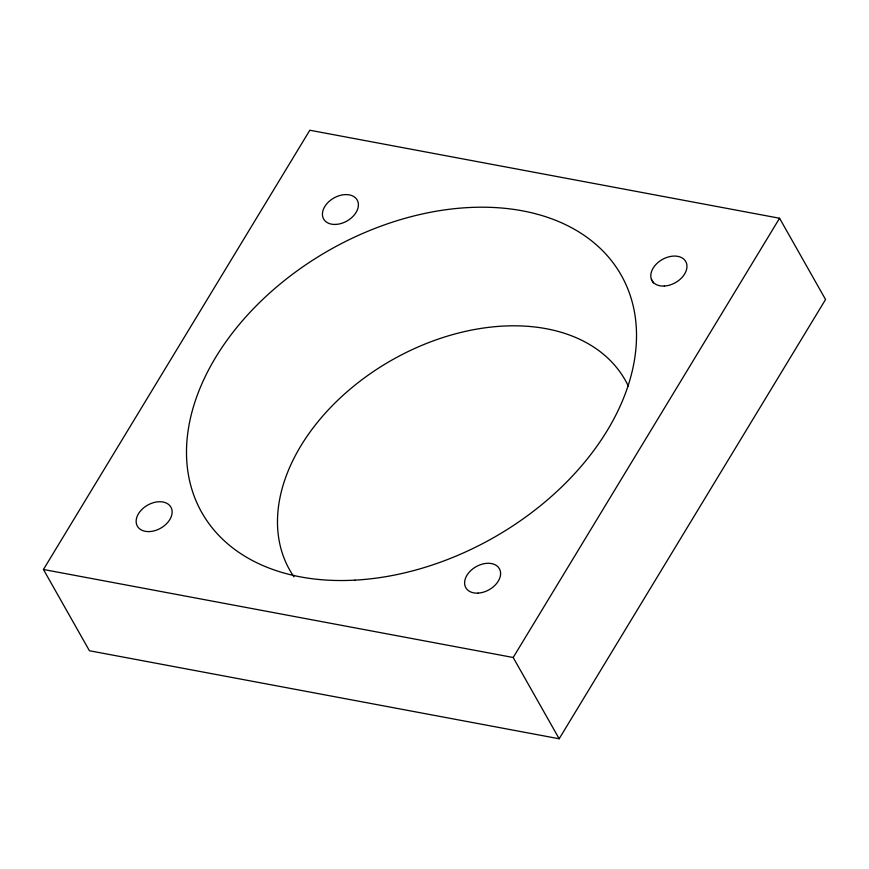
<?xml version="1.0" encoding="UTF-8"?>
<svg xmlns="http://www.w3.org/2000/svg" width="869" height="869" viewBox="0 0 869 869"><rect width="100%" height="100%" fill="white"/><g stroke="black" fill="none" stroke-linecap="round" stroke-linejoin="round"><path stroke-width="1.3" d="M43.45 569.488L309.831 130.231L779.569 218.249L825.55 299.512L559.169 738.769L89.431 650.751L43.45 569.488L513.188 657.496L559.169 738.769M513.188 657.496L779.569 218.249M651.435 279.383L653.434 282.925M293.928 576.799A192.766 132.446 -29.5 0 1 391.528 360.277A192.766 132.446 -29.5 0 1 628.374 386.227M354.954 580.144A240.952 165.555 -29.5 0 0 628.396 290.387A240.952 165.555 -29.5 0 0 251.184 311.069A240.952 165.555 -29.5 0 0 354.954 580.144M664.329 286.042A19.379 13.307 -29.5 0 0 686.314 262.742A19.379 13.307 -29.5 0 0 655.986 264.415A19.379 13.307 -29.5 0 0 664.329 286.042M335.89 224.419A19.281 13.241 -29.5 0 0 357.767 201.239A19.281 13.241 -29.5 0 0 327.591 202.901A19.281 13.241 -29.5 0 0 335.89 224.419M149.62 531.567A19.281 13.241 -29.5 0 0 171.497 508.387A19.281 13.241 -29.5 0 0 141.321 510.038A19.281 13.241 -29.5 0 0 149.62 531.567M478.08 593.114A19.281 13.241 -29.5 0 0 499.957 569.934A19.281 13.241 -29.5 0 0 469.781 571.585A19.281 13.241 -29.5 0 0 478.08 593.114"/></g></svg>
